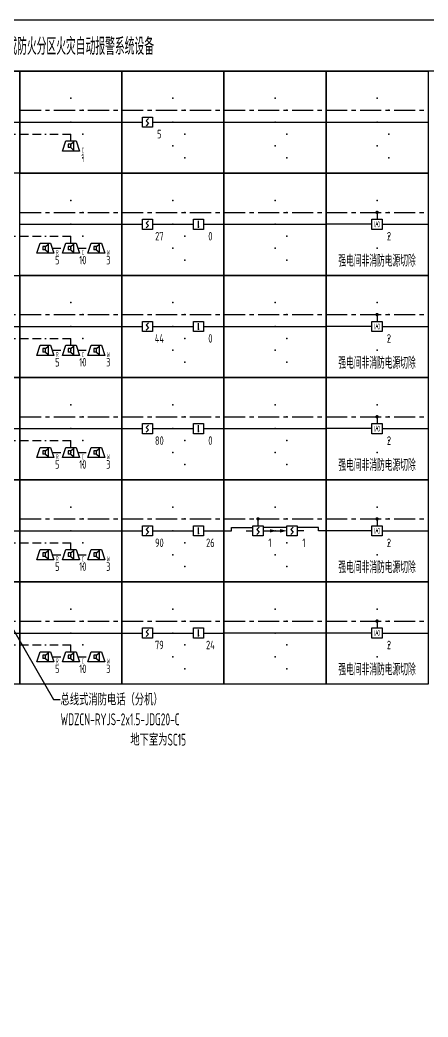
# Model space of a CAD drawing. Header units: millimetres. Extents: x -610917 to 349982, y -134386 to 298175.
# Drawn here: x -110159 to -98159, y 5247 to 34522 of the extents above; entities that cross this region are included whole.
import ezdxf
from ezdxf import colors
from ezdxf.entities.mleader import LeaderData, LeaderLine
from ezdxf.enums import TextEntityAlignment as Align
from ezdxf.math import Vec2, Vec3

# ---------------------------------------------------------------- set-up
doc = ezdxf.new("R2010")
doc.units = ezdxf.units.MM
doc.header["$LTSCALE"] = 500
doc.header["$MEASUREMENT"] = 0
for name, pattern in [('BORDER', [1.75, 0.5, -0.25, 0.5, -0.25, 0, -0.25]), ('CENTER', [2, 1.25, -0.25, 0.25, -0.25]), ('HIDDEN', [0.375, 0.25, -0.125])]:
    doc.linetypes.add(name, pattern=pattern)
doc.layers.get('0').update_dxf_attribs({"linetype": 'CONTINUOUS'})
for name, color, linetype in [('E-BRST-WIRE', 2, 'BORDER'), ('E-FAS-DEVC', 3, 'CONTINUOUS'), ('E-FAS-WIRE', 4, 'CONTINUOUS'), ('E-FAS-WIRE2', 1, 'CENTER'), ('E-FAS-WIRE5', 4, 'HIDDEN'), ('E-REQU-DIMS', 30, 'CONTINUOUS'), ('E-UNIV-DIAG', 2, 'CONTINUOUS'), ('E-UNIV-EL', 140, 'CONTINUOUS'), ('E-UNIV-NOTE', 6, 'CONTINUOUS'), ('说明', 7, 'CONTINUOUS')]:
    doc.layers.add(name, color=color, linetype=linetype)
doc.styles.add('TH-STYLE3', font='tssdeng.shx', dxfattribs={"width": 0.7, "bigfont": 'tssdchn.shx'})

# ---------------------------------------------------------------- blocks, each defined once
blk = doc.blocks.new('E-ES01')
blk.add_lwpolyline([(0, 3000), (3000, 3000), (3000, 0), (0, 0)], close=True)
for p in [(1500, 2200), (1850, 1850), (1500, 1500), (1850, 1150), (1500, 800), (1850, 450)]:
    blk.add_point(p)
blk = doc.blocks.new('E-BFAS110')
blk.add_lwpolyline([(-1.5, -1.5), (-1.5, 1.5), (1.5, 1.5), (1.5, -1.5)], close=True)
at = {"layer": 'E-UNIV-EL'}
blk.add_lwpolyline([(0.35, 1.06), (-0.35, 0.35), (0.35, -0.35), (-0.35, -1.06)], dxfattribs=at)
blk = doc.blocks.new('E-BFAS120')
blk.add_lwpolyline([(-1.5, -1.5), (-1.5, 1.5), (1.5, 1.5), (1.5, -1.5)], close=True)
at = {"layer": 'E-UNIV-EL'}
blk.add_line((0, -1), (0, 1), dxfattribs=at)
at = {"layer": 'E-UNIV-EL', "const_width": 0.25}
blk.add_lwpolyline([(-0.125, -0.75, 1), (0.125, -0.75, 1)], format="xyb", close=True, dxfattribs=at)
blk = doc.blocks.new('E-BFAS112')
blk.add_lwpolyline([(-1.5, -1.5), (-1.5, 1.5), (1.5, 1.5), (1.5, -1.5)], close=True)
at = {"layer": 'E-UNIV-EL'}
for p, q in [((-3.5, 0), (-1.5, 0)), ((1.5, 0), (3.5, 0))]:
    blk.add_line(p, q, dxfattribs=at)
blk.add_lwpolyline([(0.35, 1.06), (-0.35, 0.35), (0.35, -0.35), (-0.35, -1.06)], dxfattribs=at)
blk.add_lwpolyline([(3.5, 0, 1, 0, 0), (5.5, 0, 0, 0, 0)], format="xyseb", dxfattribs=at)
blk = doc.blocks.new('E-BFAS113')
blk.add_lwpolyline([(-1.5, -1.5), (-1.5, 1.5), (1.5, 1.5), (1.5, -1.5)], close=True)
at = {"layer": 'E-UNIV-EL'}
for p, q in [((-5.5, 0), (-3.5, 0)), ((3.5, 0), (1.5, 0))]:
    blk.add_line(p, q, dxfattribs=at)
blk.add_lwpolyline([(-3.5, 0, 1, 0, 0), (-1.5, 0, 0, 0, 0)], format="xyseb", dxfattribs=at)
blk.add_lwpolyline([(0.35, 1.06), (-0.35, 0.35), (0.35, -0.35), (-0.35, -1.06)], dxfattribs=at)
blk = doc.blocks.new('E-BFAS410-2')
blk.add_lwpolyline([(-2.5, -1.5), (-1.5, 1.5), (1.5, 1.5), (2.5, -1.5)], close=True)
at = {"layer": 'E-UNIV-EL'}
for p, q in [((0, 0.5), (-0.8, 0.5)), ((-0.8, 0.5), (-0.8, -0.5)), ((0, 0.5), (0.8, 1.2)), ((0, -0.5), (0, 0.5)), ((0.8, 1.2), (0.8, -1.2)), ((0, -0.5), (-0.8, -0.5)), ((0, -0.5), (0.8, -1.2))]:
    blk.add_line(p, q, dxfattribs=at)
at = {"layer": 'E-UNIV-EL', "style": 'TH-STYLE3', "width": 0.5}
blk.add_attdef('F', text='', height=1.5, dxfattribs=at).set_placement((3.5, -1.25), align=Align.MIDDLE)
blk = doc.blocks.new('E-BFAS410-3')
blk.add_lwpolyline([(-2.5, -1.5), (-1.5, 1.5), (1.5, 1.5), (2.5, -1.5)], close=True)
at = {"layer": 'E-UNIV-EL'}
for p, q in [((0, 0.5), (-0.8, 0.5)), ((-0.8, 0.5), (-0.8, -0.5)), ((0, 0.5), (0.8, 1.2)), ((0, -0.5), (0, 0.5)), ((0.8, 1.2), (0.8, -1.2)), ((0, -0.5), (-0.8, -0.5)), ((0, -0.5), (0.8, -1.2))]:
    blk.add_line(p, q, dxfattribs=at)
at = {"layer": 'E-UNIV-EL', "style": 'TH-STYLE3', "width": 0.5}
blk.add_attdef('F', text='', height=1.5, dxfattribs=at).set_placement((3.5, -1.25), align=Align.MIDDLE)
blk = doc.blocks.new('E-BFAS410-4')
blk.add_lwpolyline([(-2.5, -1.5), (-1.5, 1.5), (1.5, 1.5), (2.5, -1.5)], close=True)
at = {"layer": 'E-UNIV-EL'}
for p, q in [((0, 0.5), (-0.8, 0.5)), ((-0.8, 0.5), (-0.8, -0.5)), ((0, 0.5), (0.8, 1.2)), ((0, -0.5), (0, 0.5)), ((0.8, 1.2), (0.8, -1.2)), ((0, -0.5), (-0.8, -0.5)), ((0, -0.5), (0.8, -1.2))]:
    blk.add_line(p, q, dxfattribs=at)
at = {"layer": 'E-UNIV-EL', "style": 'TH-STYLE3', "width": 0.5}
blk.add_attdef('F', text='', height=1.5, dxfattribs=at).set_placement((3.5, -1.25), align=Align.MIDDLE)
blk = doc.blocks.new('E-BFAS520')
blk.add_lwpolyline([(-1.5, -1.5), (-1.5, 1.5), (1.5, 1.5), (1.5, -1.5)], close=True)
at = {"layer": 'E-UNIV-EL', "style": 'TH-STYLE3', "width": 0.5}
blk.add_attdef('F', text='', height=1.7, dxfattribs=at).set_placement((0, 0), align=Align.MIDDLE)
blk = doc.blocks.new('_DotBlank')
at = {"color": 0, "linetype": 'ByBlock', "lineweight": -2}
blk.add_line((-0.5, 0), (-1, 0), dxfattribs=at)
blk.add_circle((0, 0), 0.5, dxfattribs=at)
blk = doc.blocks.new('系统图固定部分（不含消控室）')
at = {"layer": 'E-BRST-WIRE', "color": 2}
for p, q in [((4500, 0), (4500, -9000)), ((4400, -9100), (4500, -9000)), ((0, -9100), (4400, -9100))]:
    blk.add_line(p, q, dxfattribs=at)
blk.add_lwpolyline([(0, -9100), (353, -9175), (253, -9100), (353, -9025), (0, -9100)], dxfattribs=at)
at = {"layer": 'E-FAS-WIRE', "color": 4}
for p, q in [((8200, 0), (8200, -9400)), ((13500, 0), (13500, -9400)), ((0, -9500), (13400, -9500)), ((8100, -9500), (8200, -9400)), ((13400, -9500), (13500, -9400))]:
    blk.add_line(p, q, dxfattribs=at)
blk.add_lwpolyline([(0, -9500), (353, -9575), (253, -9500), (353, -9425), (0, -9500)], dxfattribs=at)
at = {"layer": 'E-FAS-WIRE2', "color": 1}
for p, q in [((10500, 0), (10500, -9600)), ((10400, -9700), (10500, -9600)), ((0, -9700), (10400, -9700))]:
    blk.add_line(p, q, dxfattribs=at)
blk.add_lwpolyline([(0, -9700), (353, -9775), (253, -9700), (353, -9625), (0, -9700)], dxfattribs=at)
at = {"layer": 'E-FAS-WIRE5', "color": 4}
for p, q in [((7500, 0), (7500, -9200)), ((0, -9300), (7400, -9300)), ((7400, -9300), (7500, -9200))]:
    blk.add_line(p, q, dxfattribs=at)
blk.add_lwpolyline([(0, -9300), (353, -9375), (253, -9300), (353, -9225), (0, -9300)], dxfattribs=at)
at = {"layer": 'E-REQU-DIMS', "color": 6, "insert": (27246, -1456), "char_height": 350, "attachment_point": 1, "style": 'TH-STYLE3'}
blk.add_mtext('{\\W0.6;地下室为SC15}', dxfattribs=at)
at = {"layer": 'E-REQU-DIMS', "color": 6, "char_height": 350, "attachment_point": 4, "rotation": 90, "style": 'TH-STYLE3'}
for insert in [(3325, -3060), (6150, -3060), (8700, -3060), (12200, -3060), (14000, -3060)]:
    blk.add_mtext('{\\W0.6;地下室为SC15}', dxfattribs=dict(at, insert=insert))
at = {"layer": 'E-UNIV-NOTE', "style": 'TH-STYLE3', "width": 0.6}
blk.add_text('平面及竖井火灾自动报警系统桥架主干线/平面水平分支线', height=350, rotation=90, dxfattribs=at).set_placement((2325, -7550), align=Align.MIDDLE_LEFT)
blk.add_text('至消控室', height=350, dxfattribs=at).set_placement((0, -8800), align=Align.MIDDLE_LEFT)
at = {"layer": 'E-REQU-DIMS'}
ml = blk.add_multileader_mtext('Standard', dxfattribs=at)
ml.set_content('总线式消防电话线\\P{\\W0.5;WDZCN-KYJY-2x1.5-MR/WDZCN-RYJS-2x1.5-JDG20-C}', color=6, style='TH-STYLE3')
ml.set_leader_properties()
ml.set_arrow_properties(name='DOTBLANK')
ml.build(insert=Vec2(0, 0))
ml.multileader.update_dxf_attribs({"dogleg_length": 2, "arrow_head_size": 200, "scale": 100})
ctx = ml.context
ctx.base_point, ctx.scale, ctx.char_height, ctx.arrow_head_size, ctx.landing_gap_size, ctx.plane_origin, ctx.plane_x_axis, ctx.plane_y_axis = Vec3(6150, -7550), 100, 350, 200, 9, Vec3(4904, -4467), Vec3(0, 1), Vec3(-1, 0)
notes = []
notes.append((ctx, [(0, (1, 1, 0), (6150, -7750), (0, 1), 200, [(0, [(7500, -7750)], 0, [])])]))
ctx.mtext.insert, ctx.mtext.text_direction, ctx.mtext.rotation, ctx.mtext.flow_direction = Vec3(5975, -7541), Vec3(0, 1), 1.570796, 5
ml = blk.add_multileader_mtext('Standard', dxfattribs=at)
ml.set_content('报警、控制总线\\P{\\W0.5;WDZCN-KYJY-2x1.5-MR/WDZCN-RYJS-2x1.5-JDG20-C}', color=6, style='TH-STYLE3')
ml.set_leader_properties()
ml.set_arrow_properties(name='DOTBLANK')
ml.build(insert=Vec2(0, 0))
ml.multileader.update_dxf_attribs({"dogleg_length": 2, "arrow_head_size": 200, "scale": 100})
ctx = ml.context
ctx.base_point, ctx.scale, ctx.char_height, ctx.arrow_head_size, ctx.landing_gap_size, ctx.plane_origin, ctx.plane_x_axis, ctx.plane_y_axis = Vec3(14000, -7550), 100, 350, 200, 9, Vec3(15746, -4467), Vec3(0, 1), Vec3(-1, 0)
notes.append((ctx, [(0, (1, 1, 0), (14000, -7750), (0, 1), 200, [(0, [(13500, -7750)], 0, [])])]))
ctx.mtext.insert, ctx.mtext.text_direction, ctx.mtext.rotation, ctx.mtext.flow_direction = Vec3(13825, -7541), Vec3(0, 1), 1.570796, 5
ml = blk.add_multileader_mtext('Standard', dxfattribs=at)
ml.set_content('火灾显示盘总线\\P{\\W0.5;WDZCN-KYJY-2x1.5-MR/WDZCN-BYJ-2x1.5-JDG20-C}', color=6, style='TH-STYLE3')
ml.set_leader_properties()
ml.set_arrow_properties(name='DOTBLANK')
ml.build(insert=Vec2(0, 0))
ml.multileader.update_dxf_attribs({"dogleg_length": 2, "arrow_head_size": 200, "scale": 100})
ctx = ml.context
ctx.base_point, ctx.scale, ctx.char_height, ctx.arrow_head_size, ctx.landing_gap_size, ctx.plane_origin, ctx.plane_x_axis, ctx.plane_y_axis = Vec3(8700, -7550), 100, 350, 200, 9, Vec3(10446, -4467), Vec3(0, 1), Vec3(-1, 0)
notes.append((ctx, [(0, (1, 1, 0), (8700, -7750), (0, 1), 200, [(0, [(8200, -7750)], 0, [])])]))
ctx.mtext.insert, ctx.mtext.text_direction, ctx.mtext.rotation, ctx.mtext.flow_direction = Vec3(8525, -7541), Vec3(0, 1), 1.570796, 5
ml = blk.add_multileader_mtext('Standard', dxfattribs=at)
ml.set_content('DC24V电源线\\P{\\W0.5;WDZCN-KYJY-2x2.5-MR/WDZCN-BYJ-2x2.5-JDG20-C}', color=6, style='TH-STYLE3')
ml.set_leader_properties()
ml.set_arrow_properties(name='DOTBLANK')
ml.build(insert=Vec2(0, 0))
ml.multileader.update_dxf_attribs({"dogleg_length": 2, "arrow_head_size": 200, "scale": 100})
ctx = ml.context
ctx.base_point, ctx.scale, ctx.char_height, ctx.arrow_head_size, ctx.landing_gap_size, ctx.plane_origin, ctx.plane_x_axis, ctx.plane_y_axis = Vec3(12200, -7550), 100, 350, 200, 9, Vec3(13746, -4467), Vec3(0, 1), Vec3(-1, 0)
notes.append((ctx, [(0, (1, 1, 0), (12200, -7750), (0, 1), 200, [(0, [(10500, -7750)], 0, [])])]))
ctx.mtext.insert, ctx.mtext.text_direction, ctx.mtext.rotation, ctx.mtext.flow_direction = Vec3(12025, -7541), Vec3(0, 1), 1.570796, 5
ml = blk.add_multileader_mtext('Standard', dxfattribs=at)
ml.set_content('{\\W0.6;总线式消防电话（分机）\\PWDZCN-RYJS-2x1.5-JDG20-C}', color=6, style='TH-STYLE3')
ml.set_leader_properties()
ml.set_arrow_properties(name='DOTBLANK')
ml.build(insert=Vec2(0, 0))
ml.multileader.update_dxf_attribs({"dogleg_length": 2, "arrow_head_size": 200, "scale": 100})
ctx = ml.context
ctx.base_point, ctx.scale, ctx.char_height, ctx.arrow_head_size, ctx.landing_gap_size, ctx.plane_origin = Vec3(25186, -450), 100, 350, 200, 9, Vec3(26019, 1004)
notes.append((ctx, [(0, (1, 1, 0), (24986, -450), (1, 0), 200, [(1, [(23250, 2550)], 0, [])])]))
ctx.mtext.insert, ctx.mtext.flow_direction = Vec3(25195, -275), 5
ml = blk.add_multileader_mtext('Standard', dxfattribs=at)
ml.set_content('消防广播线\\P{\\W0.5;WDZCN-KYJY-2x1.5-MR/WDZCN-BYJ-2x1.5-JDG20-C}', color=6, style='TH-STYLE3')
ml.set_leader_properties()
ml.set_arrow_properties(name='DOTBLANK')
ml.build(insert=Vec2(0, 0))
ml.multileader.update_dxf_attribs({"dogleg_length": 2, "arrow_head_size": 200, "scale": 100})
ctx = ml.context
ctx.base_point, ctx.scale, ctx.char_height, ctx.arrow_head_size, ctx.landing_gap_size, ctx.plane_origin, ctx.plane_x_axis, ctx.plane_y_axis = Vec3(3325, -7550), 100, 350, 200, 9, Vec3(1579, -4467), Vec3(0, 1), Vec3(-1, 0)
notes.append((ctx, [(0, (1, 1, 0), (3325, -7750), (0, 1), 200, [(0, [(4500, -7750)], 0, [])])]))
ctx.mtext.insert, ctx.mtext.text_direction, ctx.mtext.rotation, ctx.mtext.width, ctx.mtext.flow_direction = Vec3(3150, -7541), Vec3(0, 1), 1.570796, 0.5, 5
for ctx, leaders in notes:
    for number, flags, end, landing, length, lines in leaders:
        leader = LeaderData()
        leader.index, (leader.has_last_leader_line, leader.has_dogleg_vector, leader.attachment_direction) = number, flags
        leader.last_leader_point, leader.dogleg_vector, leader.dogleg_length = Vec3(end), Vec3(landing), length
        for number, points, colour, breaks in lines:
            line = LeaderLine()
            line.index, line.vertices, line.color, line.breaks = number, Vec3.list(points), colors.encode_raw_color(colour), breaks
            leader.lines.append(line)
        ctx.leaders.append(leader)

msp = doc.modelspace()

# ---------------------------------------------------------------- linework, layer by layer
at = {"layer": 'E-BRST-WIRE'}
for p, q in [((-113159, 31172), (-110159, 31172)), ((-110159, 31172), (-108659, 31172)), ((-108659, 30972), (-108659, 31172)), ((-113159, 28172), (-110159, 28172)), ((-110159, 28172), (-108659, 28172)), ((-108659, 27972), (-108659, 28172)), ((-109209, 27822), (-108859, 27822)), ((-108459, 27822), (-108109, 27822)), ((-113159, 25172), (-110159, 25172)), ((-110159, 25172), (-108659, 25172)), ((-108659, 24972), (-108659, 25172)), ((-109209, 24822), (-108859, 24822)), ((-108459, 24822), (-108109, 24822)), ((-113159, 22172), (-110159, 22172)), ((-110159, 22172), (-108659, 22172)), ((-108659, 21972), (-108659, 22172)), ((-109209, 21822), (-108859, 21822)), ((-108459, 21822), (-108109, 21822)), ((-113159, 19172), (-110159, 19172)), ((-110159, 19172), (-108659, 19172)), ((-108659, 18972), (-108659, 19172)), ((-109209, 18822), (-108859, 18822)), ((-108459, 18822), (-108109, 18822)), ((-113159, 16172), (-110159, 16172)), ((-110159, 16172), (-108659, 16172)), ((-108659, 15972), (-108659, 16172)), ((-109209, 15822), (-108859, 15822)), ((-108459, 15822), (-108109, 15822))]:
    msp.add_line(p, q, dxfattribs=at)
at = {"layer": 'E-FAS-WIRE'}
for p, q in [((-111509, 31522), (-110159, 31522)), ((-110159, 31522), (-107159, 31522)), ((-107159, 31522), (-106559, 31522)), ((-106259, 31522), (-104159, 31522)), ((-104159, 31522), (-101159, 31522)), ((-101159, 31522), (-98159, 31522)), ((-110159, 28522), (-107159, 28522)), ((-107159, 28522), (-106559, 28522)), ((-106259, 28522), (-105059, 28522)), ((-104759, 28522), (-104159, 28522)), ((-104159, 28522), (-101159, 28522)), ((-99809, 28522), (-101159, 28522)), ((-99509, 28522), (-98159, 28522)), ((-111509, 25522), (-110159, 25522)), ((-110159, 25522), (-107159, 25522)), ((-107159, 25522), (-106559, 25522)), ((-106259, 25522), (-105059, 25522)), ((-104759, 25522), (-104159, 25522)), ((-104159, 25522), (-101159, 25522)), ((-99809, 25522), (-101159, 25522)), ((-99509, 25522), (-98159, 25522)), ((-111509, 22522), (-110159, 22522)), ((-110159, 22522), (-107159, 22522)), ((-107159, 22522), (-106559, 22522)), ((-106259, 22522), (-105059, 22522)), ((-104759, 22522), (-104159, 22522)), ((-104159, 22522), (-101159, 22522)), ((-99809, 22522), (-101159, 22522)), ((-99509, 22522), (-98159, 22522)), ((-102309, 19622), (-103009, 19622)), ((-111509, 19522), (-110159, 19522)), ((-110159, 19522), (-107159, 19522)), ((-107159, 19522), (-106559, 19522)), ((-106259, 19522), (-105059, 19522)), ((-104759, 19522), (-104159, 19522)), ((-99809, 19522), (-101159, 19522)), ((-99509, 19522), (-98159, 19522)), ((-99659, 16872), (-99659, 16672)), ((-111509, 16522), (-110159, 16522)), ((-110159, 16522), (-107159, 16522)), ((-107159, 16522), (-106559, 16522)), ((-106259, 16522), (-105059, 16522)), ((-104759, 16522), (-104159, 16522)), ((-101159, 16522), (-104159, 16522)), ((-99809, 16522), (-101159, 16522)), ((-99509, 16522), (-98159, 16522))]:
    msp.add_line(p, q, dxfattribs=at)
for points in [[(-104159, 19522), (-103934, 19522), (-103934, 19622), (-103309, 19622)], [(-101159, 19522), (-101384, 19522), (-101384, 19622), (-102009, 19622)]]:
    msp.add_lwpolyline(points, dxfattribs=at)
at = {"layer": 'E-FAS-WIRE', "const_width": 50}
msp.add_lwpolyline([(-99684, 16872, 1), (-99634, 16872, 1)], format="xyb", close=True, dxfattribs=at)
at = {"layer": 'E-FAS-WIRE2'}
for p, q in [((-110159, 31872), (-107159, 31872)), ((-107159, 31872), (-104159, 31872)), ((-104159, 31872), (-101159, 31872)), ((-101159, 31872), (-98159, 31872)), ((-110159, 28872), (-107159, 28872)), ((-107159, 28872), (-104159, 28872)), ((-104159, 28872), (-101159, 28872)), ((-101159, 28872), (-98159, 28872)), ((-99659, 28872), (-99659, 28672)), ((-113159, 25872), (-110159, 25872)), ((-110159, 25872), (-107159, 25872)), ((-107159, 25872), (-104159, 25872)), ((-104159, 25872), (-101159, 25872)), ((-101159, 25872), (-98159, 25872)), ((-99659, 25872), (-99659, 25672)), ((-110159, 22872), (-107159, 22872)), ((-107159, 22872), (-104159, 22872)), ((-104159, 22872), (-101159, 22872)), ((-101159, 22872), (-98159, 22872)), ((-99659, 22872), (-99659, 22672)), ((-110159, 19872), (-107159, 19872)), ((-107159, 19872), (-104159, 19872)), ((-104159, 19872), (-101159, 19872)), ((-103159, 19672), (-103159, 19872)), ((-101159, 19872), (-98159, 19872)), ((-99659, 19872), (-99659, 19672)), ((-113159, 16872), (-110159, 16872)), ((-110159, 16872), (-107159, 16872)), ((-107159, 16872), (-104159, 16872)), ((-104159, 16872), (-101159, 16872)), ((-101159, 16872), (-98159, 16872)), ((-99659, 16872), (-99659, 16672))]:
    msp.add_line(p, q, dxfattribs=at)
at = {"layer": 'E-FAS-WIRE2', "const_width": 50}
for points in [[(-99684, 28872, 1), (-99634, 28872, 1)], [(-99684, 25872, 1), (-99634, 25872, 1)], [(-99684, 22872, 1), (-99634, 22872, 1)], [(-103184, 19872, 1), (-103134, 19872, 1)], [(-99684, 19872, 1), (-99634, 19872, 1)], [(-99684, 16872, 1), (-99634, 16872, 1)]]:
    msp.add_lwpolyline(points, format="xyb", close=True, dxfattribs=at)
at = {"layer": 'E-UNIV-DIAG'}
msp.add_lwpolyline([(-116159, 34522), (-68159, 34522), (-68159, 33022), (-116159, 33022)], close=True, dxfattribs=at)

# ---------------------------------------------------------------- block references
at = {"layer": 'E-FAS-DEVC', "xscale": 100, "yscale": 100, "zscale": 100}
for name, p in [('E-BFAS110', (-106409, 31522)), ('E-BFAS110', (-106409, 28522)), ('E-BFAS120', (-104909, 28522)), ('E-BFAS110', (-106409, 25522)), ('E-BFAS120', (-104909, 25522)), ('E-BFAS110', (-106409, 22522)), ('E-BFAS120', (-104909, 22522)), ('E-BFAS110', (-106409, 19522)), ('E-BFAS120', (-104909, 19522)), ('E-BFAS112', (-103159, 19522)), ('E-BFAS113', (-102159, 19522)), ('E-BFAS110', (-106409, 16522)), ('E-BFAS120', (-104909, 16522))]:
    msp.add_blockref(name, p, dxfattribs=at)
for name, p, values in [('E-BFAS410-2', (-108659, 30822), {'F': 'C'}), ('E-BFAS520', (-99659, 28522), {'F': 'I/O'}), ('E-BFAS410-3', (-109409, 27822), {'F': 'R'}), ('E-BFAS410-2', (-108659, 27822), {'F': 'C'}), ('E-BFAS410-4', (-107909, 27822), {'F': 'W'}), ('E-BFAS520', (-99659, 25522), {'F': 'I/O'}), ('E-BFAS410-3', (-109409, 24822), {'F': 'R'}), ('E-BFAS410-2', (-108659, 24822), {'F': 'C'}), ('E-BFAS410-4', (-107909, 24822), {'F': 'W'}), ('E-BFAS520', (-99659, 22522), {'F': 'I/O'}), ('E-BFAS410-3', (-109409, 21822), {'F': 'R'}), ('E-BFAS410-2', (-108659, 21822), {'F': 'C'}), ('E-BFAS410-4', (-107909, 21822), {'F': 'W'}), ('E-BFAS520', (-99659, 19522), {'F': 'I/O'}), ('E-BFAS410-3', (-109409, 18822), {'F': 'R'}), ('E-BFAS410-2', (-108659, 18822), {'F': 'C'}), ('E-BFAS410-4', (-107909, 18822), {'F': 'W'}), ('E-BFAS520', (-99659, 16522), {'F': 'I/O'}), ('E-BFAS520', (-99659, 16522), {'F': 'I/O'}), ('E-BFAS410-3', (-109409, 15822), {'F': 'R'}), ('E-BFAS410-2', (-108659, 15822), {'F': 'C'}), ('E-BFAS410-4', (-107909, 15822), {'F': 'W'})]:
    msp.add_blockref(name, p, dxfattribs=at).add_auto_attribs(values)
at = {"layer": 'E-UNIV-DIAG'}
for p in [(-113159, 30022), (-110159, 30022), (-107159, 30022), (-104159, 30022), (-101159, 30022), (-110159, 27022), (-107159, 27022), (-104159, 27022), (-101159, 27022), (-113159, 24022), (-110159, 24022), (-107159, 24022), (-104159, 24022), (-101159, 24022), (-113159, 21022), (-110159, 21022), (-107159, 21022), (-104159, 21022), (-101159, 21022), (-113159, 18022), (-110159, 18022), (-107159, 18022), (-104159, 18022), (-101159, 18022), (-113159, 15022), (-110159, 15022), (-107159, 15022), (-104159, 15022), (-101159, 15022)]:
    msp.add_blockref('E-ES01', p, dxfattribs=at)
at = {"layer": '说明'}
msp.add_blockref('系统图固定部分（不含消控室）', (-134159, 15022), dxfattribs=at)

# ---------------------------------------------------------------- texts
at = {"layer": 'E-UNIV-NOTE', "style": 'TH-STYLE3'}
for s, height, width, p in [('楼层或防火分区火灾自动报警系统设备', 500, 0.5, (-108659, 33772)), ('5', 250, 0.7, (-106059, 31172)), ('1', 250, 0.7, (-108309, 30472)), ('27', 250, 0.7, (-106059, 28172)), ('0', 250, 0.7, (-104559, 28172)), ('2', 250, 0.7, (-99309, 28172)), ('5', 250, 0.7, (-109059, 27472)), ('10', 250, 0.7, (-108309, 27472)), ('3', 250, 0.7, (-107559, 27472)), ('强电间非消防电源切除', 350, 0.5, (-99659, 27472)), ('44', 250, 0.7, (-106059, 25172)), ('0', 250, 0.7, (-104559, 25172)), ('2', 250, 0.7, (-99309, 25172)), ('5', 250, 0.7, (-109059, 24472)), ('10', 250, 0.7, (-108309, 24472)), ('3', 250, 0.7, (-107559, 24472)), ('强电间非消防电源切除', 350, 0.5, (-99659, 24472)), ('80', 250, 0.7, (-106059, 22172)), ('0', 250, 0.7, (-104559, 22172)), ('2', 250, 0.7, (-99309, 22172)), ('强电间非消防电源切除', 350, 0.5, (-99659, 21472)), ('5', 250, 0.7, (-109059, 21472)), ('10', 250, 0.7, (-108309, 21472)), ('3', 250, 0.7, (-107559, 21472)), ('90', 250, 0.7, (-106059, 19172)), ('26', 250, 0.7, (-104559, 19172)), ('1', 250, 0.7, (-102809, 19172)), ('1', 250, 0.7, (-101809, 19172)), ('2', 250, 0.7, (-99309, 19172)), ('5', 250, 0.7, (-109059, 18472)), ('10', 250, 0.7, (-108309, 18472)), ('3', 250, 0.7, (-107559, 18472)), ('强电间非消防电源切除', 350, 0.5, (-99659, 18472)), ('79', 250, 0.7, (-106059, 16172)), ('24', 250, 0.7, (-104559, 16172)), ('2', 250, 0.7, (-99309, 16172)), ('5', 250, 0.7, (-109059, 15472)), ('10', 250, 0.7, (-108309, 15472)), ('3', 250, 0.7, (-107559, 15472)), ('强电间非消防电源切除', 350, 0.5, (-99659, 15472))]:
    msp.add_text(s, height=height, dxfattribs=dict(at, width=width)).set_placement(p, align=Align.MIDDLE)

doc.saveas('drawing.dxf')
